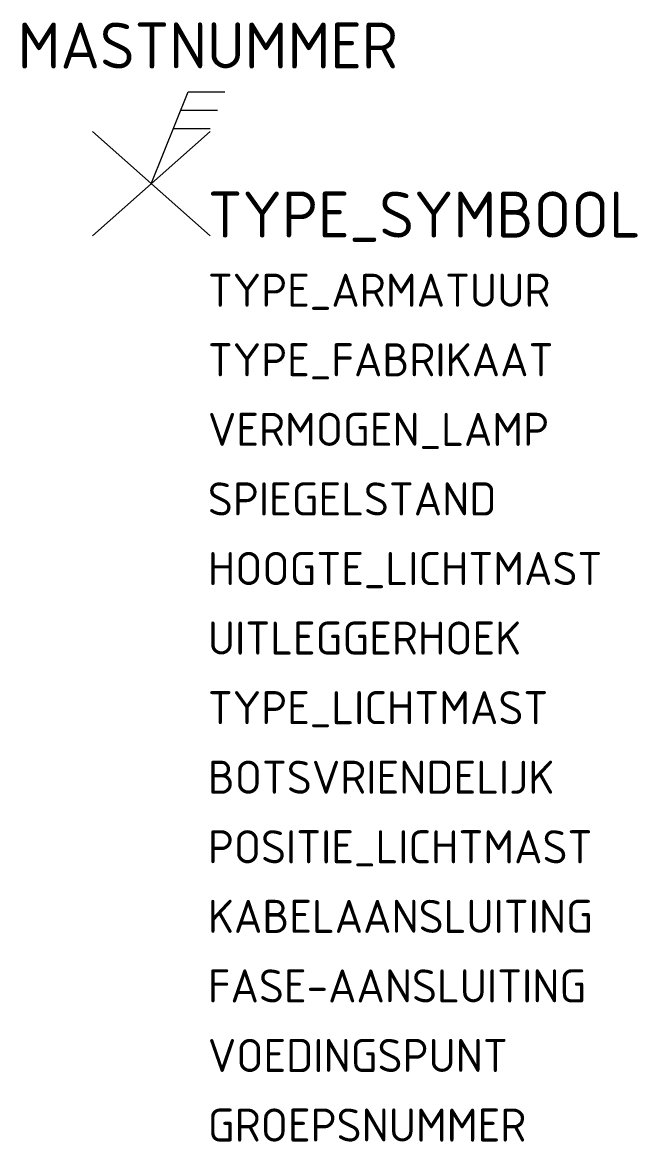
# Model space of a CAD drawing. Extents: x -7 to 26.4, y -52.1 to 8.8.
import ezdxf
from ezdxf.enums import TextEntityAlignment as Align

# ---------------------------------------------------------------- set-up
doc = ezdxf.new("R2010")
doc.units = 0
doc.styles.add('NLCS-ISO', font='NLCS-ISO.ttf')

msp = doc.modelspace()

# ---------------------------------------------------------------- linework, layer by layer
for p, q in [((0, 0), (2, 5)), ((2, 5), (4, 5)), ((1.6, 4), (3.6, 4)), ((-3.195, -2.841), (3.195, 2.841)), ((-3.195, 2.841), (3.195, -2.841)), ((1.2, 3), (3.2, 3))]:
    msp.add_line(p, q)

# ---------------------------------------------------------------- texts
at = {"style": 'NLCS-ISO'}
msp.add_attdef('MASTNUMMER', text='', height=2.5, dxfattribs=at).set_placement((3.075, 7.52), align=Align.MIDDLE_CENTER)
for tag, p, s, height in [('TYPE_SYMBOOL', (3.075, -2.925), '3-LICHTVERKEERSLANTAARN ROND 80MM', 2.5), ('FASE-AANSLUITING', (3.075, -44.537), '', 1.8), ('GROEPSNUMMER', (3.075, -52.106), '', 1.8)]:
    msp.add_attdef(tag, p, s, height=height, dxfattribs=at)
at = {"style": 'NLCS-ISO', "flags": 1}
for tag, p, s in [('TYPE_ARMATUUR', (3.075, -6.692), 'IPSO SON-T'), ('TYPE_FABRIKAAT', (3.075, -10.476), ''), ('VERMOGEN_LAMP', (3.075, -14.261), '250W'), ('SPIEGELSTAND', (3.075, -18.045), 'Vlakglas 35/115/5'), ('HOOGTE_LICHTMAST', (3.075, -21.83), '18m'), ('UITLEGGERHOEK', (3.075, -25.614), '5°'), ('TYPE_LICHTMAST', (3.075, -29.399), 'Enkele PAALTOPMAST'), ('BOTSVRIENDELIJK', (3.075, -33.183), 'Ja'), ('POSITIE_LICHTMAST', (3.075, -36.968), 'Rechts'), ('KABELAANSLUITING', (3.075, -40.752), 'EO-YMeKaszh 4x2,5mm² (d.m.v. aftakmof)'), ('VOEDINGSPUNT', (3.075, -48.321), '')]:
    msp.add_attdef(tag, p, s, height=1.8, dxfattribs=at)

doc.saveas('drawing.dxf')
